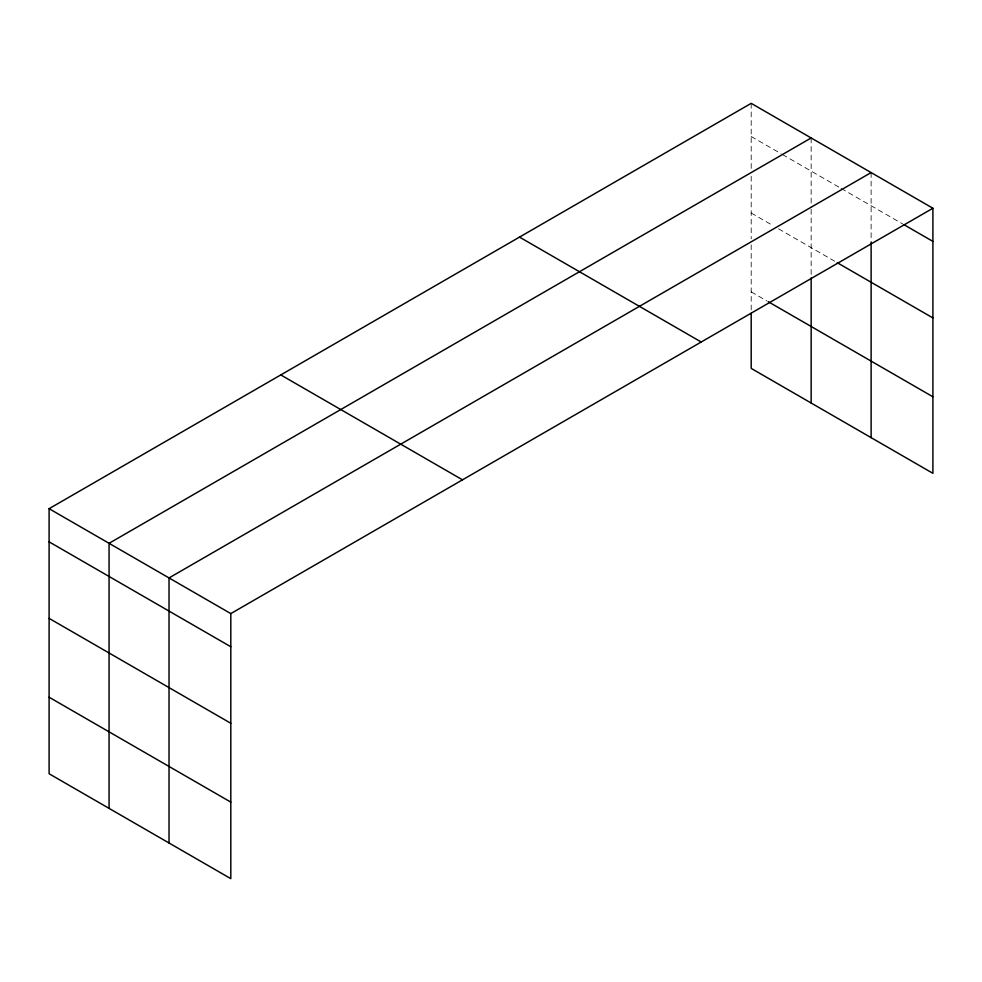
<?xml version="1.0" encoding="UTF-8"?>
<svg xmlns="http://www.w3.org/2000/svg" width="982" height="982" viewBox="0 0 982 982"><rect width="100%" height="100%" fill="white"/><g stroke="black" fill="none" stroke-linecap="round" stroke-linejoin="round"><path stroke-width="0.74" stroke-dasharray="4.91 3.68" d="M751.193 136.486L781.169 153.806M782.482 154.555L839.831 187.672M841.132 188.421L902.667 223.945M751.193 213.02L773.35 225.811M778.566 228.831L834.614 261.187M751.193 291.875L766.832 300.897M871.12 172.587L871.12 242.468M811.157 137.959L811.157 207.84M811.157 209.375L811.157 276.445M751.193 103.343L751.193 170.168M751.193 176.281L751.193 238.798M751.193 244.862L751.193 310.238"/><path stroke-width="1.47" d="M49.1 508.688L230.807 613.603L230.807 878.657L49.1 773.755L49.1 508.688L751.193 103.343L932.9 208.245L932.9 473.312L751.193 368.397L751.193 313.295M811.157 137.959L109.063 543.316L109.063 808.37M871.12 172.587L169.027 577.932L169.027 842.986M230.807 613.603L932.9 208.245M903.98 224.706L932.9 241.4M837.229 262.697L932.9 317.923M768.145 301.658L932.9 396.777M519.503 237.104L701.209 342.018M280.791 374.928L462.497 479.83M49.1 541.843L230.807 646.745M49.1 618.365L230.807 723.28M49.1 697.22L230.807 802.122M871.12 242.468L871.12 437.641M811.157 277.967L811.157 403.025"/></g></svg>
